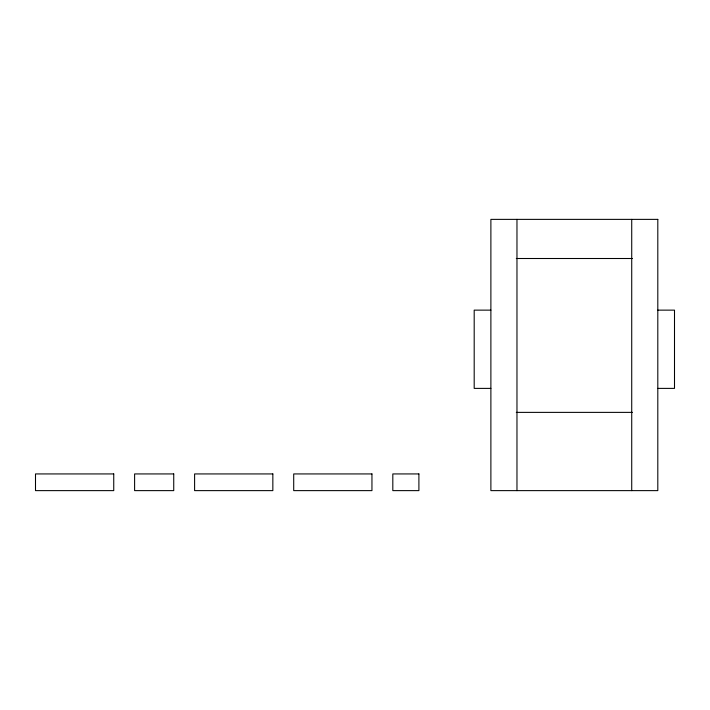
<?xml version="1.0" encoding="UTF-8"?>
<svg xmlns="http://www.w3.org/2000/svg" width="710" height="710" viewBox="0 0 710 710"><rect width="100%" height="100%" fill="white"/><g stroke="black" fill="none" stroke-linecap="round" stroke-linejoin="round"><path stroke-width="1.06" d="M516.312 258.502L632.379 258.502M490.885 310.137L474.191 310.137L474.191 388.388L490.885 388.388M657.806 310.137L674.5 310.137L674.5 388.388L657.806 388.388M516.312 412.377L632.379 412.377M631.722 219.372L631.722 490.628M516.969 219.372L516.969 490.628M657.806 219.372L490.885 219.372L490.885 490.628L657.806 490.628L657.806 219.372M113.742 473.934L35.5 473.934L35.5 490.628L113.742 490.628L113.742 473.934M173.737 473.934L134.607 473.934L134.607 490.628L173.737 490.628L173.737 473.934M272.844 473.934L194.602 473.934L194.602 490.628L272.844 490.628L272.844 473.934M371.951 473.934L293.709 473.934L293.709 490.628L371.951 490.628L371.951 473.934M418.9 473.934L392.816 473.934L392.816 490.628L418.9 490.628L418.9 473.934"/></g></svg>
